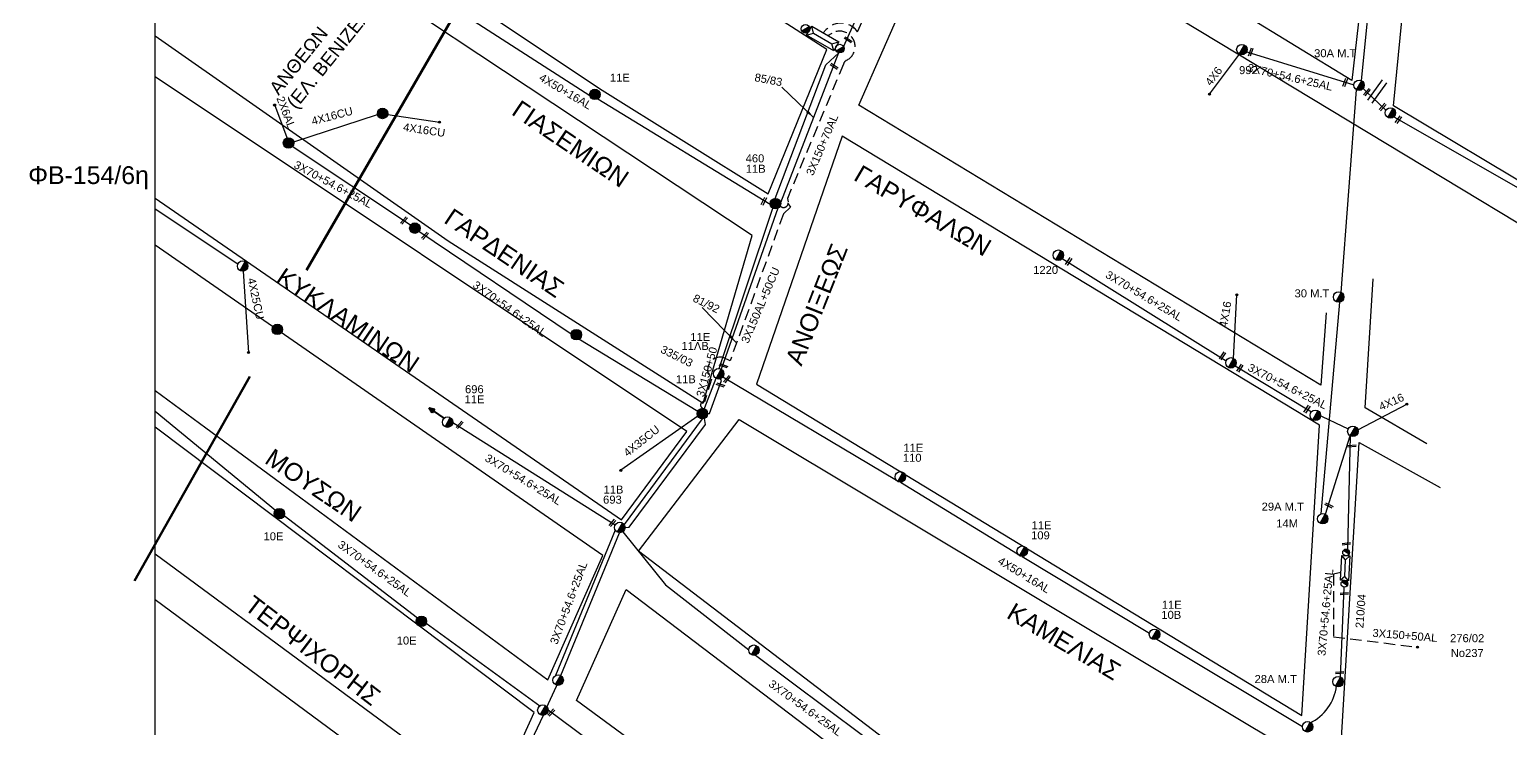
# Model space of a CAD drawing. Header units: millimetres. Extents: x 8994 to 10771, y 1891 to 2926.
# Drawn here: x 8999.6 to 9332.6, y 2098.8 to 2255.9 of the extents above; entities that cross this region are included whole.
import ezdxf
from ezdxf.enums import TextEntityAlignment as Align

# ---------------------------------------------------------------- set-up
doc = ezdxf.new("R2010")
doc.units = ezdxf.units.MM
doc.linetypes.add('DASHED', pattern=[19.05, 12.7, -6.35])
for name, color, linetype in [('Γυμνά εναέρια ΧΤ (1Φ)   2x16AL', 7, 'Continuous'), ('Γυμνά εναέρια ΧΤ (3Φ)   4x16CU', 7, 'Continuous'), ('Γυμνά εναέρια ΧΤ (3Φ)   4x35CU', 7, 'Continuous'), ('Γυμνά εναέρια ΧΤ και ΦΟΠ (3Φ)   4x50+16AL', 7, 'Continuous'), ('Εναέρια παροχή ΧΤ 4x16', 7, 'SYN_LINE'), ('Επίτονοι', 7, 'Continuous'), ('Επιγραφές - Σχήματα', 7, 'Continuous'), ('Καλώδια ΧΤ   2x6AL', 7, 'DASHED'), ('Καλώδια ΧΤ   3x150+50AL', 7, 'DASHED'), ('Καλώδια ΧΤ   3x150+70AL', 7, 'DASHED'), ('Καλώδια ΧΤ   3x150AL+50CU', 7, 'DASHED'), ('Καλώδια ΧΤ   4x25CU', 7, 'DASHED'), ('Μηχανική τομή', 7, 'Continuous'), ('Στύλος Ξύλινος', 7, 'Continuous'), ('Στύλος Ξύλινος @ 1', 7, 'Continuous'), ('Στύλος ΦΜ', 7, 'Continuous'), ('Στύλος ΦΜ @ 1', 7, 'Continuous'), ('Συνδέσεις', 7, 'Continuous'), ('Συνεστραμμένα ΧΤ   3x70+54.6+25AL', 7, 'SYN_LINE'), ('Τομή', 7, 'Continuous'), ('Υποσταθμός εναέριος 2 στύλων', 7, 'Continuous'), ('Υποσταθμός πόλεως', 7, 'Continuous'), ('Υπόβαθρο ΔΕΗ', 7, 'Continuous'), ('Υπόγεια καλώδια Παροχών ΧΤ   4x6', 7, 'DASHED')]:
    doc.layers.add(name, color=color, linetype=linetype)
doc.styles.get("Standard").update_dxf_attribs({"font": 'arial.ttf'})
doc.linetypes.add('SYN_LINE', pattern='A,0.5,-0.0001,["/\\/\\/\\/",Standard,S=0.1,R=0,X=0,Y=-0.05],-0.25', length=0.7501)
doc.dimstyles.new('ISO-25', dxfattribs={"dimtxt": 2.5, "dimasz": 2.5, "dimexe": 1.25, "dimexo": 0.625, "dimtad": 1, "dimtxsty": 'Standard', "dimcen": 2.5, "dimadec": 0, "dimazin": 0, "dimtfac": 1, "dimtmove": 0, "dimatfit": 3, "dimfxl": 0, "dimarcsym": 0})

# ---------------------------------------------------------------- blocks, each defined once
blk = doc.blocks.new('ΥΠΑΡΧΩΝ ΤΣΙΜΕΝΤΕΝΙΟΣ ΣΤΥΛΟΣ')
at = {"layer": 'Στύλος ΦΜ'}
blk.add_hatch(color=7, dxfattribs=at).paths.add_polyline_path([(-1.29, -2.28, 0.574793), (2.62, 0, 0.268822), (1.3, 2.27)])
at = {"layer": 'Στύλος ΦΜ', "color": 7}
blk.add_line((-1.29, -2.28), (1.3, 2.27), dxfattribs=at)
blk.add_circle((0, 0), 2.62, dxfattribs=at)
at = {"layer": 'Στύλος ΦΜ', "flags": 4}
for tag, p in [('ΑΡΙΘΜΟΣ', (-4.68, 8.05)), ('ΤΥΠΟΣ', (-4.91, 3.03))]:
    blk.add_attdef(tag, p, '', height=4, dxfattribs=at)
blk = doc.blocks.new('ΥΠΑΡΧΩΝ ΞΥΛΙΝΟΣ ΣΤΥΛΟΣ')
at = {"layer": 'Στύλος Ξύλινος'}
h = blk.add_hatch(color=256, dxfattribs=at)
h.paths.add_polyline_path([(-2.62, 0, 0.270008), (-1.29, -2.28), (1.3, 2.27, 0.576266)])
h.paths.add_polyline_path([(-1.29, -2.28, 0.574793), (2.62, 0, 0.268822), (1.3, 2.27)])
blk.add_line((-1.29, -2.28), (1.3, 2.27), dxfattribs=at)
blk.add_circle((0, 0), 2.62, dxfattribs=at)
at = {"layer": 'Στύλος Ξύλινος', "flags": 4}
for tag, p in [('ΑΡΙΘΜΟΣ', (-4.91, 8.6)), ('ΤΥΠΟΣ', (-4.85, 3.39))]:
    blk.add_attdef(tag, p, '', height=4, dxfattribs=at)
blk = doc.blocks.new('ΥΠΟΣΤΑΘΜΟΣ ΕΝΑΕΡΙΟΣ ΕΠΙ 2 ΣΤΥΛΩΝ')
at = {"layer": 'Υποσταθμός εναέριος 2 στύλων', "linetype": 'Continuous'}
for points in [[(-11.97, -2.11, 0.574793), (-8.45, -0.07, 0.268822), (-9.64, 1.98)], [(9.68, -2.15, 0.574793), (13.19, -0.1, 0.268822), (12.01, 1.95)]]:
    blk.add_hatch(color=256, dxfattribs=at).paths.add_polyline_path(points)
for p, q in [((-11.97, -2.11), (-9.64, 1.98)), ((9.68, -2.15), (12.01, 1.95))]:
    blk.add_line(p, q, dxfattribs=at)
for centre in [(-10.81, -0.07), (10.84, -0.1)]:
    blk.add_circle(centre, 2.36, dxfattribs=at)
at = {"layer": 'Υποσταθμός πόλεως', "linetype": 'Continuous', "ltscale": 40}
blk.add_lwpolyline([(-8.57, 2.82), (8.57, 2.82), (8.57, -2.82), (-8.57, -2.82)], close=True, dxfattribs=at)
for points in [[(-5.75, 0), (-8.57, 2.82)], [(-8.57, -2.82), (-5.75, 0)], [(-5.75, 0), (5.75, 0)], [(5.75, 0), (8.57, 2.82)], [(8.57, -2.82), (5.75, 0)]]:
    blk.add_lwpolyline(points, dxfattribs=at)
at = {"layer": 'Υποσταθμός εναέριος 2 στύλων', "ltscale": 40, "flags": 1}
for tag, p in [('ΜΕΤΑΣΧΗΜΑΤΙΣΜΟΣ', (14.09, 2.51)), ('ΙΣΧΥΣ', (14.07, -0.28)), ('ΑΡΙΘΜΟΣ', (14.19, -3))]:
    blk.add_attdef(tag, p, '', height=1.8, dxfattribs=at)
blk = doc.blocks.new('ΕΠΙΤΟΝΟΣ')
at = {"layer": 'Επίτονοι', "lineweight": 40, "ltscale": 40}
blk.add_hatch(color=256, dxfattribs=at).paths.add_polyline_path([(-1.13, 6.47), (0, 9.1), (1.13, 6.47)])
for p, q in [((-1.13, 6.47), (0, 9.1)), ((0, 9.1), (1.13, 6.47)), ((1.13, 6.47), (-1.13, 6.47)), ((-1.13, 6.47), (0, 6.47)), ((0, 6.47), (0, 0))]:
    blk.add_line(p, q, dxfattribs=at)
blk = doc.blocks.new('ΜΗΧΑΝΙΚΗ ΤΟΜΗ')
at = {"layer": 'Μηχανική τομή', "ltscale": 40}
for p, q in [((-1.89, 0.78), (1.89, 0.78)), ((1.89, 0), (-1.89, 0))]:
    blk.add_line(p, q, dxfattribs=at)
blk = doc.blocks.new('_ΣΥΝΔΕΣΗ')
at = {"layer": 'Συνδέσεις', "linetype": 'SYN_LINE', "ltscale": 40}
blk.add_hatch(color=256, dxfattribs=at).paths.add_polyline_path([(0.5, -0.01, 1), (-0.5, -0.01, 1)])
at = {"layer": 'Συνδέσεις'}
blk.add_circle((0, -0.01), 0.5, dxfattribs=at)
blk = doc.blocks.new('ΤΟΜΗ')
at = {"layer": 'Τομή', "ltscale": 40}
for p, q in [((-5.68, 0), (5.68, 0)), ((5.68, -2.33), (-5.68, -2.33))]:
    blk.add_line(p, q, dxfattribs=at)

msp = doc.modelspace()

# ---------------------------------------------------------------- linework, layer by layer
at = {"color": 133, "lineweight": 60, "ltscale": 0.2}
for points in [[(9101.77, 2270.76), (9061.87, 2201.86)], [(9049.11, 2177.95), (9023.21, 2132.02)]]:
    msp.add_lwpolyline(points, dxfattribs=at)
at = {"layer": 'Γυμνά εναέρια ΧΤ (1Φ)   2x16AL', "color": 62, "ltscale": 20}
for points in [[(9299.14, 2244.43), (9302.7, 2280.53)], [(9294.56, 2196.83), (9297.98, 2242.39)], [(9290.07, 2147.1), (9294.21, 2194.65)]]:
    msp.add_lwpolyline(points, dxfattribs=at)
at = {"layer": 'Γυμνά εναέρια ΧΤ (3Φ)   4x16CU', "color": 27, "linetype": 'SYN_LINE', "ltscale": 20}
msp.add_lwpolyline([(9058.99, 2230.66), (9077.81, 2236.86)], dxfattribs=at)
at = {"layer": 'Γυμνά εναέρια ΧΤ (3Φ)   4x16CU', "color": 27, "linetype": 'SYN_LINE', "ltscale": 10}
msp.add_lwpolyline([(9080.12, 2236.84), (9091.79, 2235.15)], dxfattribs=at)
at = {"layer": 'Γυμνά εναέρια ΧΤ (3Φ)   4x35CU', "color": 27, "linetype": 'SYN_LINE', "ltscale": 20}
msp.add_lwpolyline([(9149.85, 2169.04), (9132.53, 2156.85)], dxfattribs=at)
at = {"layer": 'Γυμνά εναέρια ΧΤ και ΦΟΠ (3Φ)   4x50+16AL', "color": 5, "ltscale": 20}
for points in [[(9089.29, 2264.47), (9125.55, 2241.15)], [(9127.36, 2240.37), (9166.15, 2216.67)]]:
    msp.add_lwpolyline(points, dxfattribs=at)
at = {"layer": 'Γυμνά εναέρια ΧΤ και ΦΟΠ (3Φ)   4x50+16AL', "color": 6, "ltscale": 20}
for points in [[(9155.5, 2177.88), (9194.51, 2154.6)], [(9195.47, 2154.19), (9221.77, 2138.11)], [(9222.81, 2137.49), (9251.42, 2120.24)], [(9253.08, 2118.92), (9285.81, 2099.27)]]:
    msp.add_lwpolyline(points, dxfattribs=at)
at = {"layer": 'Εναέρια παροχή ΧΤ 4x16', "color": 151, "ltscale": 15}
for points in [[(9270.32, 2182.02), (9271.05, 2196.33)], [(9298.3, 2165.95), (9309.46, 2171.81)]]:
    msp.add_lwpolyline(points, dxfattribs=at)
at = {"layer": 'Επιγραφές - Σχήματα'}
msp.add_lwpolyline([(9027.85, 2912.57), (10531.63, 2912.57), (10531.63, 1912.6), (9027.85, 1912.6)], close=True, dxfattribs=at)
at = {"layer": 'Καλώδια ΧΤ   2x6AL', "color": 27, "linetype": 'SYN_LINE', "ltscale": 10}
msp.add_lwpolyline([(9057.49, 2231.57), (9054.71, 2238.98)], dxfattribs=at)
at = {"layer": 'Καλώδια ΧΤ   3x150+50AL', "color": 62, "ltscale": 0.2}
msp.add_lwpolyline([(9294.46, 2133.86), (9292.77, 2133.53), (9292.8, 2119.42), (9311.7, 2117.11)], dxfattribs=at)
at = {"layer": 'Καλώδια ΧΤ   3x150+70AL', "color": 27, "ltscale": 0.2}
msp.add_lwpolyline([(9179.11, 2254.57), (9180.04, 2255.12, -1.036118), (9183.29, 2249.02, 0.224052), (9182.62, 2248.17), (9170, 2217.95), (9170.16, 2217.2, -0.75948), (9168.37, 2216.26, -5.717104)], format="xyb", dxfattribs=at)
at = {"layer": 'Καλώδια ΧΤ   3x150AL+50CU', "color": 27, "ltscale": 0.2}
msp.add_line((9152.96, 2177.34), (9151.39, 2172.26), dxfattribs=at)
at = {"layer": 'Καλώδια ΧΤ   3x150AL+50CU', "color": 1, "ltscale": 0.2}
msp.add_lwpolyline([(9178.07, 2255.17), (9178.75, 2255.92, -0.483642), (9185.77, 2255.43), (9210.97, 2311.34), (9211.76, 2311.92, 0.795538), (9211.2, 2313.26, 2.355505)], format="xyb", dxfattribs=at)
at = {"layer": 'Καλώδια ΧΤ   3x150AL+50CU', "color": 27, "ltscale": 0.2}
msp.add_lwpolyline([(9170.16, 2216.75), (9170.69, 2216), (9169.11, 2214.5), (9157.11, 2181.44), (9155.74, 2182.16, 0.788034), (9152.96, 2177.34, 1.285728)], format="xyb", dxfattribs=at)
msp.add_arc((9151.25, 2171.5), 0.769, 80.1002, 258.7285, dxfattribs=at)
at = {"layer": 'Καλώδια ΧΤ   4x25CU', "color": 62, "linetype": 'SYN_LINE', "ltscale": 20}
msp.add_lwpolyline([(9047.65, 2201.6), (9048.85, 2183.34)], dxfattribs=at)
at = {"layer": 'Συνεστραμμένα ΧΤ   3x70+54.6+25AL', "color": 62, "ltscale": 20}
for points in [[(9182.65, 2252.07), (9196.68, 2283.4)], [(9273.28, 2250.96), (9297.38, 2243.48)], [(9046.4, 2203.2), (9027.85, 2215.59)]]:
    msp.add_lwpolyline(points, dxfattribs=at)
at = {"layer": 'Συνεστραμμένα ΧΤ   3x70+54.6+25AL', "color": 85, "ltscale": 20}
for points in [[(9167.24, 2217.97), (9178.61, 2247.99), (9181.59, 2250.7)], [(9154.67, 2179.72), (9166.74, 2215.77)], [(9150.8, 2168.41), (9133.3, 2144.65)], [(9131.29, 2143.42), (9117.87, 2110.72)]]:
    msp.add_lwpolyline(points, dxfattribs=at)
at = {"layer": 'Συνεστραμμένα ΧΤ   3x70+54.6+25AL', "color": 5, "ltscale": 20}
for points in [[(9181.5, 2250.72), (9168.48, 2217.01)], [(9167.87, 2215.76), (9155.13, 2179.57)], [(9133.49, 2144.03), (9134.44, 2144.04), (9151.55, 2167.13), (9151.35, 2168.5)], [(9094.76, 2167.57), (9131.28, 2144.56)], [(9119.02, 2110.71), (9132.24, 2142.83)], [(9132.96, 2143.01), (9142.57, 2131.13), (9161.31, 2116.47)], [(9162.81, 2115.29), (9186.91, 2097.29)]]:
    msp.add_lwpolyline(points, dxfattribs=at)
at = {"layer": 'Συνεστραμμένα ΧΤ   3x70+54.6+25AL', "color": 1, "ltscale": 10}
msp.add_lwpolyline([(9298.63, 2243.44), (9304.6, 2237.82)], dxfattribs=at)
at = {"layer": 'Συνεστραμμένα ΧΤ   3x70+54.6+25AL', "color": 1, "ltscale": 20}
for points in [[(9306.35, 2236.29), (9340.65, 2216.76)], [(9027.85, 2170.15), (9054.88, 2147.89)], [(9056.86, 2146.7), (9086.84, 2123.72)], [(9088.79, 2122.47), (9114.33, 2103.9)], [(9115.06, 2101.76), (9105.46, 2081.52)], [(9116.19, 2102.97), (9152.15, 2076.23)]]:
    msp.add_lwpolyline(points, dxfattribs=at)
at = {"layer": 'Συνεστραμμένα ΧΤ   3x70+54.6+25AL', "color": 27, "ltscale": 20}
for points in [[(9085.26, 2211.95), (9058.67, 2229.61)], [(9121.36, 2187.43), (9087.14, 2210.53)], [(9149.83, 2170.11), (9123.14, 2186.34)]]:
    msp.add_lwpolyline(points, dxfattribs=at)
at = {"layer": 'Συνεστραμμένα ΧΤ   3x70+54.6+25AL', "color": 151, "ltscale": 20}
for points in [[(9231.82, 2204.44), (9268.65, 2181.46)], [(9270.69, 2180.31), (9287.87, 2170.03)], [(9290.97, 2146.99), (9296.59, 2164.59)], [(9296.59, 2164.59), (9295.95, 2139.09)]]:
    msp.add_lwpolyline(points, dxfattribs=at)
at = {"layer": 'Συνεστραμμένα ΧΤ   3x70+54.6+25AL', "color": 5, "ltscale": 10}
for points in [[(9151.73, 2169.62), (9152.47, 2169.66), (9155.15, 2177.04), (9154.7, 2177.72)], [(9115.35, 2102.5), (9118.96, 2110.28)]]:
    msp.add_lwpolyline(points, dxfattribs=at)
at = {"layer": 'Συνεστραμμένα ΧΤ   3x70+54.6+25AL', "color": 85, "ltscale": 10}
msp.add_lwpolyline([(9150.89, 2169.59), (9153.96, 2177.53)], dxfattribs=at)
at = {"layer": 'Συνεστραμμένα ΧΤ   3x70+54.6+25AL', "color": 151, "ltscale": 10}
msp.add_lwpolyline([(9288.84, 2169.61), (9296.14, 2166.18)], dxfattribs=at)
at = {"layer": 'Συνεστραμμένα ΧΤ   3x70+54.6+25AL', "color": 6, "ltscale": 20}
msp.add_lwpolyline([(9294.41, 2110.35), (9295.24, 2130.54)], dxfattribs=at)
at = {"layer": 'Συνεστραμμένα ΧΤ   3x70+54.6+25AL', "color": 6, "ltscale": 10}
msp.add_arc((9282.82, 2109.72), 10.75, 295.6926, 353.0573, dxfattribs=at)
at = {"layer": 'Υπόβαθρο ΔΕΗ'}
for points in [[(9027.85, 2309.41), (9127.75, 2242.66), (9165.68, 2219.03), (9178.84, 2251.44), (9064.8, 2324.65), (9027.85, 2349.27)], [(9027.85, 2254.49), (9093.73, 2208.41), (9151.08, 2171.93), (9162.11, 2209.67), (9027.85, 2298.58)], [(9291.19, 2192.22), (9289.96, 2175.96), (9186.04, 2238.97), (9207.95, 2288.8)], [(9207.95, 2288.8), (9367.95, 2192.21), (9442.3, 2146.82), (9417.7, 2089.86), (9390.25, 2038.29), (9294.63, 2096.64), (9298.58, 2163.09), (9316.81, 2152.97)], [(9027.85, 2218.04), (9132.71, 2145.73), (9147.4, 2165.56), (9027.85, 2245.33)], [(9027.85, 2174.76), (9116.13, 2109.75), (9128.48, 2137.68), (9027.85, 2207.45)], [(9313.77, 2162.78), (9299.9, 2170.88), (9301.72, 2199.91)], [(9027.85, 2138.06), (9103.85, 2081.99), (9113.06, 2102.43), (9027.85, 2166.52)], [(9027.85, 2091.14), (9087.65, 2047.13), (9100.31, 2074.15), (9027.85, 2127.74)]]:
    msp.add_lwpolyline(points, dxfattribs=at)
for points in [[(9277.28, 2341.03), (9306.15, 2325.6), (9296.95, 2244.48), (9246.83, 2275.14)], [(9340.42, 2218.41), (9306.28, 2238.79), (9314.49, 2322.18), (9367.85, 2292.31)], [(9289.64, 2166.97), (9182.29, 2231.98), (9163.04, 2176.25), (9285.69, 2101.72)], [(9303.91, 2010.92), (9136.5, 2138.71), (9159.13, 2168.25), (9358.67, 2048.66)]]:
    msp.add_lwpolyline(points, close=True, dxfattribs=at)
msp.add_lwpolyline([(9268.97, 1995.23), (9142.99, 2090.14), (9122.55, 2105.1), (9133.77, 2130.09), (9297.23, 2005.91, -0.1594), (9281.91, 1998.33, -0.009092), (9268.97, 1995.23, -4.644602)], format="xyb", dxfattribs=at)
at = {"layer": 'Υπόγεια καλώδια Παροχών ΧΤ   4x6', "color": 62, "linetype": 'SYN_LINE', "ltscale": 10}
msp.add_lwpolyline([(9271.62, 2250.4), (9264.86, 2241.44)], dxfattribs=at)

# ---------------------------------------------------------------- block references
at = {"layer": 'Επίτονοι', "xscale": 0.4499999999999094, "yscale": 0.4499999999999094, "zscale": 0.4499999999999094, "rotation": 55.14014601372632}
msp.add_blockref('ΕΠΙΤΟΝΟΣ', (9092.77, 2168.54), dxfattribs=at)
at = {"layer": 'Μηχανική τομή'}
for p, xscale, yscale, zscale, rotation in [((9183.53, 2253.48), 0.5000000000003876, 0.5000000000003876, 0.5000000000003876, 326.3299267730121), ((9274, 2250.94), 0.4999999999999409, 0.4999999999999409, 0.4999999999999409, 249.3163515846888), ((9180.41, 2247.5), 0.5000000000003874, 0.5000000000003874, 0.5000000000003874, 326.3299267730121), ((9295.24, 2244.11), 0.4999999999999409, 0.4999999999999409, 0.4999999999999409, 249.3163515846888), ((9300.17, 2242), 0.4999999999999409, 0.4999999999999409, 0.4999999999999409, 228.6327031693797), ((9303.72, 2238.66), 0.4999999999999409, 0.4999999999999409, 0.4999999999999409, 228.6327031693797), ((9307.25, 2235.79), 0.4999999999999409, 0.4999999999999409, 0.4999999999999409, 234.5943490122387), ((9164.86, 2217.25), 0.50000000000032, 0.50000000000032, 0.50000000000032, 63.79826496581923), ((9083.95, 2212.87), 0.5000000000001787, 0.5000000000001787, 0.5000000000001787, 48.19887228912135), ((9088.63, 2209.45), 0.5000000000001787, 0.5000000000001787, 0.5000000000001787, 48.19887228912135), ((9233.41, 2203.67), 0.5000000000002617, 0.5000000000002617, 0.5000000000002617, 56.32992677303387), ((9267.99, 2182.46), 0.5000000000002617, 0.5000000000002617, 0.5000000000002617, 56.32992677303387), ((9155.55, 2180.18), 0.5000000000002462, 0.5000000000002462, 0.5000000000002462, 340.0026861549758), ((9156.54, 2177.2), 0.5000000000001787, 0.5000000000001787, 0.5000000000001787, 48.19887228912135), ((9271.93, 2179.68), 0.5000000000002617, 0.5000000000002617, 0.5000000000002617, 56.32992677303387), ((9154.89, 2175.85), 0.5000000000002462, 0.5000000000002462, 0.5000000000002462, 340.0026861549758), ((9287.01, 2170.47), 0.5000000000002617, 0.5000000000002617, 0.5000000000002617, 56.32992677303387), ((9096.46, 2166.95), 0.5000000000001787, 0.5000000000001787, 0.5000000000001787, 48.19887228912135), ((9296.97, 2162.11), 0.5000000000002726, 0.5000000000002726, 0.5000000000002726, 4.993913659020366), ((9291.68, 2148.76), 0.5000000000002809, 0.5000000000002809, 0.5000000000002809, 333.6692488655337), ((9130.82, 2144.89), 0.5000000000001787, 0.5000000000001787, 0.5000000000001787, 48.19887228912135), ((9295.72, 2140.13), 0.5000000000002726, 0.5000000000002726, 0.5000000000002726, 4.993913659020366), ((9295.25, 2128.92), 0.5000000000002726, 0.5000000000002726, 0.5000000000002726, 4.993913659020366), ((9294.21, 2111.18), 0.5000000000002726, 0.5000000000002726, 0.5000000000002726, 4.993913659020366), ((9117.08, 2102.26), 0.5000000000001787, 0.5000000000001787, 0.5000000000001787, 48.19887228912135)]:
    msp.add_blockref('ΜΗΧΑΝΙΚΗ ΤΟΜΗ', p, dxfattribs=dict(at, xscale=xscale, yscale=yscale, zscale=zscale, rotation=rotation))
at = {"layer": 'Στύλος Ξύλινος @ 1', "ltscale": 40}
ref = msp.add_blockref('ΥΠΑΡΧΩΝ ΞΥΛΙΝΟΣ ΣΤΥΛΟΣ', (9126.71, 2241.36), dxfattribs=dict(at, xscale=0.4499999999998181, yscale=0.4499999999998181, zscale=0.4499999999998181))
ref.add_attrib('ΤΥΠΟΣ', '11E', (9130.1, 2244.22), dxfattribs={"layer": 'Στύλος Ξύλινος', "height": 1.8, "flags": 4})
at = {"layer": 'Στύλος Ξύλινος @ 1', "ltscale": 40, "xscale": 0.4499999999998181, "yscale": 0.4499999999998181, "zscale": 0.4499999999998181}
for p in [(9078.97, 2237.07), (9057.83, 2230.44), (9086.24, 2211.3), (9122.54, 2187.35)]:
    msp.add_blockref('ΥΠΑΡΧΩΝ ΞΥΛΙΝΟΣ ΣΤΥΛΟΣ', p, dxfattribs=at)
at = {"layer": 'Στύλος Ξύλινος @ 1', "ltscale": 40}
ref = msp.add_blockref('ΥΠΑΡΧΩΝ ΞΥΛΙΝΟΣ ΣΤΥΛΟΣ', (9167.32, 2216.8), dxfattribs=dict(at, xscale=0.4499999999998181, yscale=0.4499999999998181, zscale=0.4499999999998181))
ref.add_attrib('ΤΥΠΟΣ', '11B', (9160.64, 2223.75), dxfattribs={"layer": 'Στύλος Ξύλινος', "height": 1.8, "flags": 4})
ref.add_attrib('ΑΡΙΘΜΟΣ', '460', (9160.61, 2226.09), dxfattribs={"layer": 'Στύλος Ξύλινος', "height": 1.8, "flags": 4})
at = {"layer": 'Στύλος Ξύλινος @ 1', "color": 133, "lineweight": 60, "ltscale": 40, "xscale": 0.4499999999998181, "yscale": 0.4499999999998181, "zscale": 0.4499999999998181}
msp.add_blockref('ΥΠΑΡΧΩΝ ΞΥΛΙΝΟΣ ΣΤΥΛΟΣ', (9055.3, 2188.53), dxfattribs=at)
at = {"layer": 'Στύλος Ξύλινος @ 1', "ltscale": 40}
ref = msp.add_blockref('ΥΠΑΡΧΩΝ ΞΥΛΙΝΟΣ ΣΤΥΛΟΣ', (9150.89, 2169.59), dxfattribs=dict(at, xscale=0.4499999999998181, yscale=0.4499999999998181, zscale=0.4499999999998181))
ref.add_attrib('ΤΥΠΟΣ', '11Β', (9144.93, 2176.43), dxfattribs={"layer": 'Στύλος Ξύλινος', "height": 1.8, "flags": 4})
ref = msp.add_blockref('ΥΠΑΡΧΩΝ ΞΥΛΙΝΟΣ ΣΤΥΛΟΣ', (9055.76, 2147.11), dxfattribs=dict(at, xscale=0.4499999999998181, yscale=0.4499999999998181, zscale=0.4499999999998181))
ref.add_attrib('ΤΥΠΟΣ', '10E', (9052.2, 2141.12), dxfattribs={"layer": 'Στύλος Ξύλινος', "height": 1.8, "flags": 4})
ref = msp.add_blockref('ΥΠΑΡΧΩΝ ΞΥΛΙΝΟΣ ΣΤΥΛΟΣ', (9087.7, 2122.91), dxfattribs=dict(at, xscale=0.4499999999998181, yscale=0.4499999999998181, zscale=0.4499999999998181))
ref.add_attrib('ΤΥΠΟΣ', '10E', (9082.15, 2117.69), dxfattribs={"layer": 'Στύλος Ξύλινος', "height": 1.8, "flags": 4})
at = {"layer": 'Στύλος ΦΜ @ 1', "ltscale": 40}
ref = msp.add_blockref('ΥΠΑΡΧΩΝ ΤΣΙΜΕΝΤΕΝΙΟΣ ΣΤΥΛΟΣ', (9272.2, 2251.43), dxfattribs=dict(at, xscale=0.4499999999998181, yscale=0.4499999999998181, zscale=0.4499999999998181))
ref.add_attrib('ΤΥΠΟΣ', '992', (9271.58, 2245.92), dxfattribs={"layer": 'Στύλος ΦΜ', "height": 1.8, "flags": 4})
ref = msp.add_blockref('ΥΠΑΡΧΩΝ ΤΣΙΜΕΝΤΕΝΙΟΣ ΣΤΥΛΟΣ', (9298.56, 2243.41), dxfattribs=dict(at, xscale=0.4499999999998181, yscale=0.4499999999998181, zscale=0.4499999999998181))
ref.add_attrib('ΤΥΠΟΣ', '30A M.T', (9288.45, 2249.72), dxfattribs={"layer": 'Στύλος ΦΜ', "height": 1.8, "flags": 4})
at = {"layer": 'Στύλος ΦΜ @ 1', "ltscale": 40, "xscale": 0.4499999999998181, "yscale": 0.4499999999998181, "zscale": 0.4499999999998181}
for p in [(9305.6, 2237.19), (9047.49, 2202.77), (9269.74, 2181), (9288.73, 2169.22), (9297.17, 2165.61), (9162.48, 2116.42), (9118.44, 2109.69), (9293.83, 2109.33)]:
    msp.add_blockref('ΥΠΑΡΧΩΝ ΤΣΙΜΕΝΤΕΝΙΟΣ ΣΤΥΛΟΣ', p, dxfattribs=at)
at = {"layer": 'Στύλος ΦΜ @ 1', "ltscale": 40}
ref = msp.add_blockref('ΥΠΑΡΧΩΝ ΤΣΙΜΕΝΤΕΝΙΟΣ ΣΤΥΛΟΣ', (9230.93, 2205.21), dxfattribs=dict(at, xscale=0.4499999999998181, yscale=0.4499999999998181, zscale=0.4499999999998181))
ref.add_attrib('ΤΥΠΟΣ', '1220', (9225.27, 2201), dxfattribs={"layer": 'Στύλος ΦΜ', "height": 1.8, "flags": 4})
ref = msp.add_blockref('ΥΠΑΡΧΩΝ ΤΣΙΜΕΝΤΕΝΙΟΣ ΣΤΥΛΟΣ', (9293.97, 2195.81), dxfattribs=dict(at, xscale=0.4499999999998181, yscale=0.4499999999998181, zscale=0.4499999999998181))
ref.add_attrib('ΤΥΠΟΣ', '30 M.T', (9284.05, 2195.74), dxfattribs={"layer": 'Στύλος ΦΜ', "height": 1.8, "flags": 4})
ref = msp.add_blockref('ΥΠΑΡΧΩΝ ΤΣΙΜΕΝΤΕΝΙΟΣ ΣΤΥΛΟΣ', (9154.54, 2178.55), dxfattribs=dict(at, xscale=0.4499999999998181, yscale=0.4499999999998181, zscale=0.4499999999998181))
ref.add_attrib('ΤΥΠΟΣ', '11Ε', (9148.18, 2185.92), dxfattribs={"layer": 'Στύλος ΦΜ', "height": 1.8, "flags": 4})
ref.add_attrib('ΑΡΙΘΜΟΣ', '11ΛΒ', (9146.18, 2183.91), dxfattribs={"layer": 'Στύλος ΦΜ', "height": 1.8, "flags": 4})
ref = msp.add_blockref('ΥΠΑΡΧΩΝ ΤΣΙΜΕΝΤΕΝΙΟΣ ΣΤΥΛΟΣ', (9093.59, 2167.69), dxfattribs=dict(at, xscale=0.4499999999998181, yscale=0.4499999999998181, zscale=0.4499999999998181))
ref.add_attrib('ΤΥΠΟΣ', '11E', (9097.41, 2171.91), dxfattribs={"layer": 'Στύλος ΦΜ', "height": 1.8, "flags": 4})
ref.add_attrib('ΑΡΙΘΜΟΣ', '696', (9097.51, 2174.18), dxfattribs={"layer": 'Στύλος ΦΜ', "height": 1.8, "flags": 4})
ref = msp.add_blockref('ΥΠΑΡΧΩΝ ΤΣΙΜΕΝΤΕΝΙΟΣ ΣΤΥΛΟΣ', (9195.4, 2155.37), dxfattribs=dict(at, xscale=0.4499999999998181, yscale=0.4499999999998181, zscale=0.4499999999998181))
ref.add_attrib('ΤΥΠΟΣ', '110', (9195.98, 2158.77), dxfattribs={"layer": 'Στύλος ΦΜ', "height": 1.8, "flags": 4})
ref.add_attrib('ΑΡΙΘΜΟΣ', '11E', (9196.09, 2161.03), dxfattribs={"layer": 'Στύλος ΦΜ', "height": 1.8, "flags": 4})
ref = msp.add_blockref('ΥΠΑΡΧΩΝ ΤΣΙΜΕΝΤΕΝΙΟΣ ΣΤΥΛΟΣ', (9132.32, 2144), dxfattribs=dict(at, xscale=0.4499999999998181, yscale=0.4499999999998181, zscale=0.4499999999998181))
ref.add_attrib('ΤΥΠΟΣ', '693', (9128.56, 2149.36), dxfattribs={"layer": 'Στύλος ΦΜ', "height": 1.8, "flags": 4})
ref.add_attrib('ΑΡΙΘΜΟΣ', '11B', (9128.66, 2151.62), dxfattribs={"layer": 'Στύλος ΦΜ', "height": 1.8, "flags": 4})
ref = msp.add_blockref('ΥΠΑΡΧΩΝ ΤΣΙΜΕΝΤΕΝΙΟΣ ΣΤΥΛΟΣ', (9290.38, 2145.97), dxfattribs=dict(at, xscale=0.4499999999998181, yscale=0.4499999999998181, zscale=0.4499999999998181))
ref.add_attrib('ΤΥΠΟΣ', '14M', (9279.94, 2144), dxfattribs={"layer": 'Στύλος ΦΜ', "height": 1.8, "flags": 4})
ref.add_attrib('ΑΡΙΘΜΟΣ', '29A M.T', (9276.65, 2147.79), dxfattribs={"layer": 'Στύλος ΦΜ', "height": 1.8, "flags": 4})
ref = msp.add_blockref('ΥΠΑΡΧΩΝ ΤΣΙΜΕΝΤΕΝΙΟΣ ΣΤΥΛΟΣ', (9222.81, 2138.66), dxfattribs=dict(at, xscale=0.4499999999998181, yscale=0.4499999999998181, zscale=0.4499999999998181))
ref.add_attrib('ΤΥΠΟΣ', '109', (9224.81, 2141.33), dxfattribs={"layer": 'Στύλος ΦΜ', "height": 1.8, "flags": 4})
ref.add_attrib('ΑΡΙΘΜΟΣ', '11E', (9224.92, 2143.6), dxfattribs={"layer": 'Στύλος ΦΜ', "height": 1.8, "flags": 4})
ref = msp.add_blockref('ΥΠΑΡΧΩΝ ΤΣΙΜΕΝΤΕΝΙΟΣ ΣΤΥΛΟΣ', (9252.57, 2119.98), dxfattribs=dict(at, xscale=0.4499999999998181, yscale=0.4499999999998181, zscale=0.4499999999998181))
ref.add_attrib('ΤΥΠΟΣ', '10B', (9254.09, 2123.46), dxfattribs={"layer": 'Στύλος ΦΜ', "height": 1.8, "flags": 4})
ref.add_attrib('ΑΡΙΘΜΟΣ', '11E', (9254.19, 2125.72), dxfattribs={"layer": 'Στύλος ΦΜ', "height": 1.8, "flags": 4})
ref = msp.add_blockref('ΥΠΑΡΧΩΝ ΤΣΙΜΕΝΤΕΝΙΟΣ ΣΤΥΛΟΣ', (9286.98, 2099.19), dxfattribs=dict(at, xscale=0.4499999999998181, yscale=0.4499999999998181, zscale=0.4499999999998181))
ref.add_attrib('ΤΥΠΟΣ', '28A M.T', (9275.06, 2109.03), dxfattribs={"layer": 'Στύλος ΦΜ', "height": 1.8, "flags": 4})
ref = msp.add_blockref('ΥΠΑΡΧΩΝ ΤΣΙΜΕΝΤΕΝΙΟΣ ΣΤΥΛΟΣ', (9115.01, 2102.94), dxfattribs=dict(at, xscale=0.4499999999998181, yscale=0.4499999999998181, zscale=0.4499999999998181))
ref.add_attrib('ΤΥΠΟΣ', '10Μ', (9118.9, 2092.23), dxfattribs={"layer": 'Στύλος ΦΜ', "height": 1.8, "flags": 4})
at = {"layer": 'Συνδέσεις', "xscale": 0.4499999999998181, "yscale": 0.4499999999998181, "zscale": 0.4499999999998181}
for p in [(9264.92, 2241.4), (9054.7, 2238.98), (9091.77, 2235.15), (9271.09, 2196.33), (9048.84, 2183.35), (9309.29, 2171.73), (9132.52, 2156.85), (9311.68, 2117.12)]:
    msp.add_blockref('_ΣΥΝΔΕΣΗ', p, dxfattribs=at)
at = {"layer": 'Τομή', "color": 0, "xscale": 0.5000000000000235, "yscale": 0.5000000000000235, "zscale": 0.5000000000000235, "rotation": 54.55760171761549}
msp.add_blockref('ΤΟΜΗ', (9302.16, 2242.35), dxfattribs=at)
at = {"layer": 'Υποσταθμός εναέριος 2 στύλων'}
for p, xscale, yscale, zscale, rotation in [((9177.95, 2253.91), 0.4103398609850818, 0.4103398609850818, 0.4103398609850818, 329.9623854078683), ((9295.43, 2134.86), 0.3256392780905279, 0.3256392780905279, 0.3256392780905279, 87.00931279827402)]:
    msp.add_blockref('ΥΠΟΣΤΑΘΜΟΣ ΕΝΑΕΡΙΟΣ ΕΠΙ 2 ΣΤΥΛΩΝ', p, dxfattribs=dict(at, xscale=xscale, yscale=yscale, zscale=zscale, rotation=rotation))

# ---------------------------------------------------------------- texts
at = {"layer": 'Γυμνά εναέρια ΧΤ (3Φ)   4x16CU', "ltscale": 20}
for rotation, p in [(14.9402, (9067.62, 2236.52)), (351.5367, (9088.34, 2233.37))]:
    msp.add_text('4X16CU', height=1.8, rotation=rotation, dxfattribs=at).set_placement(p, align=Align.MIDDLE)
at = {"layer": 'Γυμνά εναέρια ΧΤ (3Φ)   4x35CU', "ltscale": 20}
msp.add_text('4X35CU', height=1.8, rotation=38.6336, dxfattribs=at).set_placement((9137.19, 2163.47), align=Align.MIDDLE)
at = {"layer": 'Γυμνά εναέρια ΧΤ και ΦΟΠ (3Φ)   4x50+16AL', "ltscale": 20}
for rotation, p in [(329.2881, (9120.12, 2242.03)), (328.6826, (9223.24, 2133.32))]:
    msp.add_text('4X50+16AL', height=1.8, rotation=rotation, dxfattribs=at).set_placement(p, align=Align.MIDDLE)
at = {"layer": 'Εναέρια παροχή ΧΤ 4x16', "ltscale": 20}
for rotation, p in [(80.2086, (9268.46, 2191.92)), (23.8877, (9305.82, 2172.24))]:
    msp.add_text('4X16', height=1.8, rotation=rotation, dxfattribs=at).set_placement(p, align=Align.MIDDLE)
at = {"layer": 'Επιγραφές - Σχήματα', "ltscale": 20, "attachment_point": 1}
for s, insert, char_height, width, rotation in [('ΑΝΘΕΩΝ\\P(ΕΛ. ΒΕΝΙΖΕΛΟΥ)', (9053.25, 2242.87), 3, 53.5195, 51.2104), ('85/83', (9162.83, 2246.14), 1.8, 36.7188, 349.1071), ('ΓΙΑΣΕΜΙΩΝ', (9109.95, 2240.3), 4, 33.3738, 325.9439), ('ΓΑΡΥΦΑΛΩΝ', (9186.67, 2225.69), 4, 33.3738, 329.4998), ('ΓΑΡΔΕΝΙΑΣ', (9094.73, 2215.98), 4, 33.3738, 325.9439), ('ΑΝΟΙΞΕΩΣ', (9169.43, 2181.59), 4, 33.3738, 68.434), ('ΚΥΚΛΑΜΙΝΩΝ', (9056.94, 2202.63), 4, 33.3738, 325.9439), ('81/92', (9149.37, 2196.55), 1.8, 36.7188, 333.2903), ('335/03', (9142.1, 2185.05), 1.8, 36.7188, 333.2903), ('ΜΟΥΣΩΝ', (9054.44, 2161.97), 4, 33.3738, 325.9439), ('ΤΕΡΨΙΧΟΡΗΣ', (9050.04, 2128.98), 4, 33.3738, 322.6037), ('ΚΑΜΕΛΙΑΣ', (9221.05, 2127.27), 4, 33.3738, 329.4998)]:
    msp.add_mtext(s, dxfattribs=dict(at, insert=insert, char_height=char_height, width=width, rotation=rotation))
at = {"layer": 'Επιγραφές - Σχήματα', "ltscale": 20, "insert": (8999.28, 2225.21), "char_height": 4, "width": 33.3738, "attachment_point": 1}
msp.add_mtext('ΦΒ-154/6η', dxfattribs=at)
at = {"layer": 'Επιγραφές - Σχήματα', "ltscale": 0.2, "insert": (9297.72, 2121.43), "char_height": 1.8, "width": 14.5327, "attachment_point": 1, "rotation": 85.8017}
msp.add_mtext('210/04', dxfattribs=at)
at = {"layer": 'Επιγραφές - Σχήματα', "ltscale": 0.2, "char_height": 1.8, "width": 14.5327, "attachment_point": 1}
for s, insert in [('276/02', (9319.02, 2120.01)), ('Νο237', (9319.17, 2116.69))]:
    msp.add_mtext(s, dxfattribs=dict(at, insert=insert))
at = {"layer": 'Καλώδια ΧΤ   2x6AL', "ltscale": 0.2}
msp.add_text('2X6AL', height=1.8, rotation=290.9424, dxfattribs=at).set_placement((9057.26, 2237.31), align=Align.MIDDLE)
at = {"layer": 'Καλώδια ΧΤ   3x150+50AL', "ltscale": 0.2}
msp.add_text('3X150+50AL', height=1.8, rotation=355.4042, dxfattribs=at).set_placement((9308.87, 2119.76), align=Align.MIDDLE)
at = {"layer": 'Καλώδια ΧΤ   3x150+50AL', "ltscale": 0.2, "insert": (9149.46, 2173.65), "char_height": 1.8, "width": 9.3936, "attachment_point": 1, "rotation": 74.5236}
msp.add_mtext('3Χ150+50', dxfattribs=at)
at = {"layer": 'Καλώδια ΧΤ   3x150+70AL', "ltscale": 0.2}
msp.add_text('3X150+70AL', height=1.8, rotation=66.9552, dxfattribs=at).set_placement((9177.81, 2230.02), align=Align.MIDDLE)
at = {"layer": 'Καλώδια ΧΤ   3x150AL+50CU', "ltscale": 0.2}
msp.add_text('3X150AL+50CU', height=1.8, rotation=66.9293, dxfattribs=at).set_placement((9163.94, 2193.98), align=Align.MIDDLE)
at = {"layer": 'Καλώδια ΧΤ   4x25CU', "ltscale": 0.2}
msp.add_text('4X25CU', height=1.8, rotation=282.3803, dxfattribs=at).set_placement((9050.48, 2195.44), align=Align.MIDDLE)
at = {"layer": 'Συνεστραμμένα ΧΤ   3x70+54.6+25AL', "ltscale": 20}
for rotation, p in [(347.0447, (9283.03, 2245.24)), (331.7644, (9067.88, 2221.14)), (329.196, (9250.21, 2196.07)), (324.4878, (9107.55, 2193.16)), (333.1938, (9282.49, 2175.74)), (328.6606, (9110.63, 2154.79)), (324.3403, (9077.21, 2134.77)), (69.5201, (9120.81, 2127.03)), (84.7327, (9290.99, 2124.9)), (324.0921, (9174.06, 2103.44))]:
    msp.add_text('3X70+54.6+25AL', height=1.8, rotation=rotation, dxfattribs=at).set_placement(p, align=Align.MIDDLE)
at = {"layer": 'Υπόγεια καλώδια Παροχών ΧΤ   4x6', "ltscale": 0.2}
msp.add_text('4X6', height=1.8, rotation=52.7393, dxfattribs=at).set_placement((9265.86, 2245.47), align=Align.MIDDLE)

# ---------------------------------------------------------------- leaders
at = {"layer": 'Επιγραφές - Σχήματα', "ltscale": 40}
for points in [[(9175.9, 2236.17), (9168.76, 2242.96)], [(9158.46, 2185.61), (9150.84, 2193.45)]]:
    msp.add_leader(points, dimstyle='ISO-25', override={"dimasz": 2, "dimtad": 0}, dxfattribs=at)

doc.saveas('drawing.dxf')
